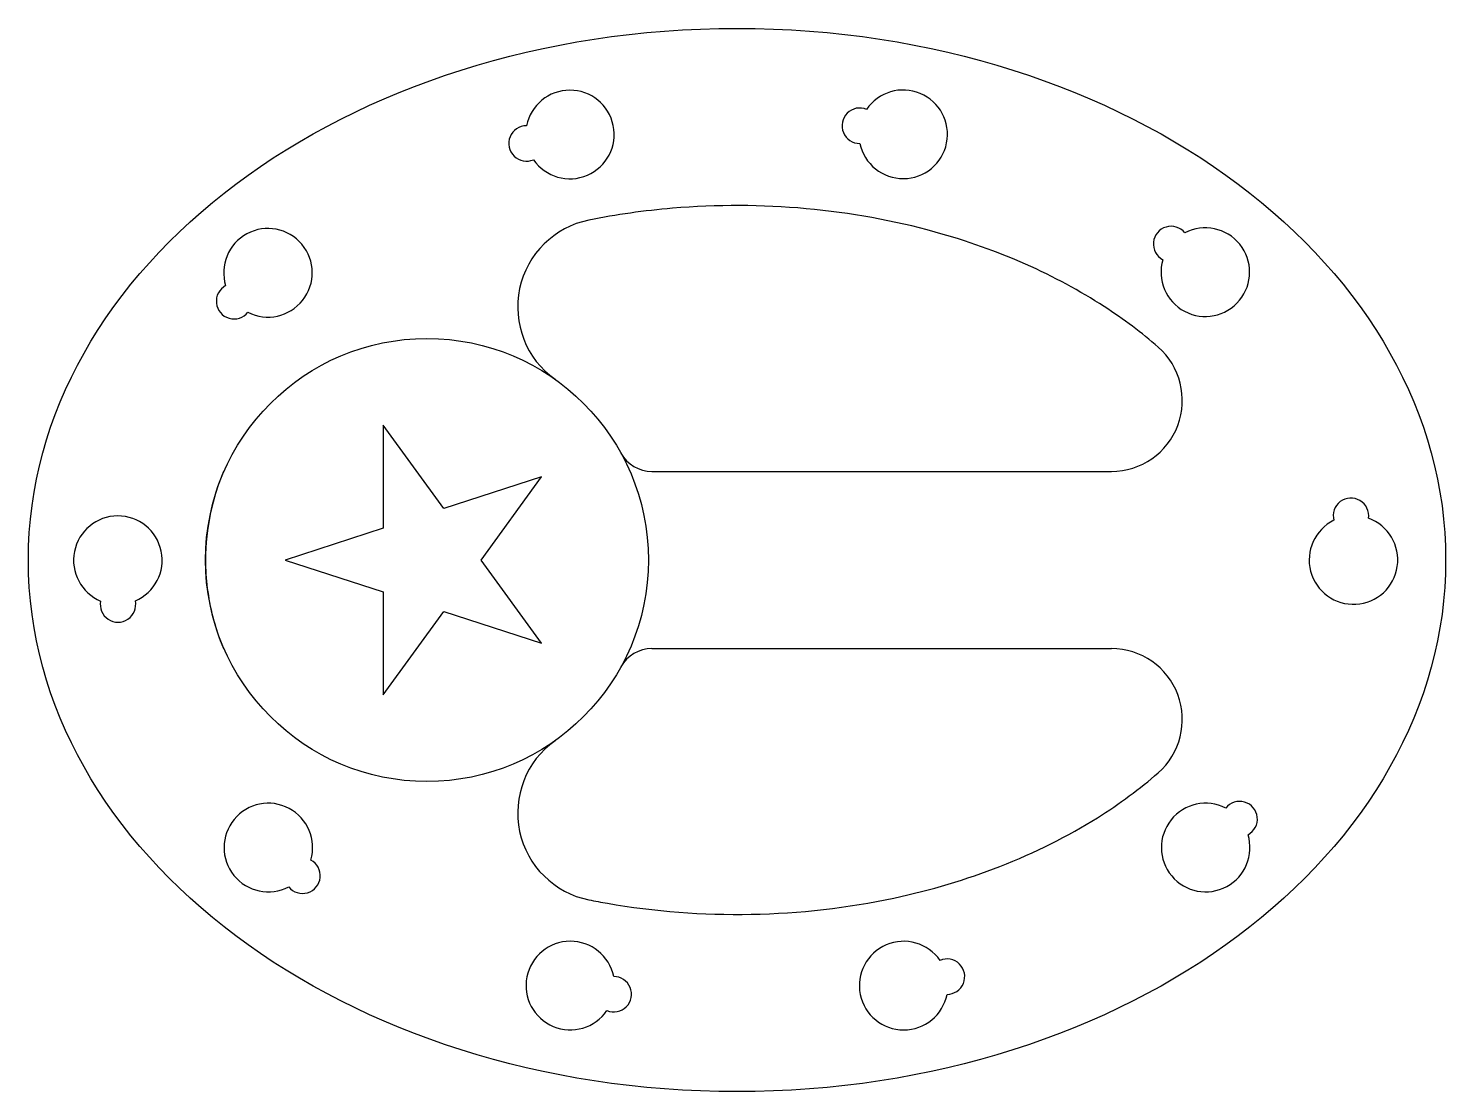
# Model space of a CAD drawing. Header units: millimetres. Extents: x 202.3 to 282.3, y 126.2 to 186.2.
import ezdxf

# ---------------------------------------------------------------- set-up
doc = ezdxf.new("R2010")
doc.units = ezdxf.units.MM
doc.layers.add('Model-Front', color=7, linetype='Continuous')

msp = doc.modelspace()

# ---------------------------------------------------------------- linework, layer by layer
at = {"layer": 'Model-Front'}
for p, q in [((222.352, 163.821), (222.352, 158.008)), ((225.768, 159.118), (222.352, 163.821)), ((213.333, 161.212), (213.367, 161.212)), ((231.296, 160.914), (225.768, 159.118)), ((227.879, 156.212), (231.296, 160.914)), ((237.522, 161.212), (263.46, 161.212)), ((222.352, 158.008), (216.824, 156.212)), ((216.824, 156.212), (222.352, 154.416)), ((231.296, 151.51), (227.879, 156.212)), ((222.352, 154.416), (222.352, 148.604)), ((222.352, 148.604), (225.768, 153.306)), ((225.768, 153.306), (231.296, 151.51)), ((213.333, 151.212), (213.367, 151.212)), ((237.522, 151.212), (263.46, 151.212))]:
    msp.add_line(p, q, dxfattribs=at)
msp.add_circle((224.824, 156.212), 12.5, dxfattribs=at)
for centre, radius, start, end in [((232.892, 180.223), 2.5, 214.7266, 168.57876), ((251.705, 180.233), 2.5, 191.88498, 145.73714), ((249.252, 180.718), 1, 67.2741, 270.34802), ((230.444, 179.718), 1, 90.11572, 293.18964), ((234.946, 170.487), 5, 101.32144, 234.66029), ((215.85, 172.421), 2.5, 243.02605, 196.87821), ((266.827, 174.043), 1, 39.00963, 242.08355), ((268.758, 172.454), 2.5, 163.62051, 117.47267), ((213.934, 170.816), 1, 118.41517, 321.48909), ((263.46, 165.212), 4, 269.99999, 48.86831), ((237.522, 163.212), 2, 208.86572, 269.99999), ((276.979, 158.708), 1, 351.70428, 194.7782), ((207.375, 156.2), 2.5, 293.31008, 247.16224), ((277.12, 156.212), 2.5, 116.31516, 70.16732), ((207.385, 153.7), 1, 168.6992, 11.77312), ((237.522, 149.212), 2, 89.99999, 151.13426), ((263.46, 147.212), 4, 311.11923, 89.99999), ((234.946, 141.937), 5, 125.33907, 258.65854), ((215.869, 139.987), 2.5, 343.58357, 297.43573), ((268.777, 139.986), 2.5, 62.96816, 16.82033), ((270.695, 141.59), 1, 298.35729, 141.4312), ((217.799, 138.398), 1, 218.97269, 62.04661), ((232.917, 132.197), 2.5, 11.8433, 325.69546), ((251.729, 132.196), 2.5, 34.69848, 348.55064), ((254.178, 132.7), 1, 270.0876, 113.16152), ((235.369, 131.71), 1, 247.23242, 90.30634)]:
    msp.add_arc(centre, radius, start, end, dxfattribs=at)
msp.add_ellipse((242.324, 156.212), major_axis=(-40, 0), ratio=0.75, dxfattribs=at)
for points, knots in [([(266.092, 168.225), (265.176, 169.025), (264.158, 169.794), (261.693, 171.391), (260.207, 172.196), (257.006, 173.612), (255.292, 174.225), (251.184, 175.361), (248.729, 175.808), (243.736, 176.262), (241.189, 176.27), (237.09, 175.924), (235.507, 175.699), (233.965, 175.39)], [3.851112, 3.851112, 3.851112, 3.851112, 3.999553, 3.999553, 4.179254, 4.179254, 4.358955, 4.358955, 4.591745, 4.591745, 4.824536, 4.824536, 4.973439, 4.973439, 4.973439, 4.973439]), ([(213.333, 161.212), (213.014, 160.432), (212.776, 159.658), (212.418, 157.991), (212.324, 157.102), (212.324, 156.212)], [5.9862785, 5.9862785, 5.9862785, 5.9862785, 6.1231032, 6.1231032, 6.2831853, 6.2831853, 6.2831853, 6.2831853]), ([(212.324, 156.212), (212.324, 155.145), (212.458, 154.08), (212.891, 152.408), (213.089, 151.811), (213.333, 151.212)], [0, 0, 0, 0, 0.1918622, 0.1918622, 0.2968934, 0.2968934, 0.2968934, 0.2968934]), ([(233.963, 137.034), (234.308, 136.965), (234.656, 136.9), (237.648, 136.379), (240.395, 136.169), (245.86, 136.27), (248.585, 136.583), (253.269, 137.582), (255.28, 138.184), (259.157, 139.698), (261.011, 140.63), (263.926, 142.457), (265.072, 143.31), (266.091, 144.199)], [1.309671, 1.309671, 1.309671, 1.309671, 1.343036, 1.343036, 1.595523, 1.595523, 1.848011, 1.848011, 2.050717, 2.050717, 2.266986, 2.266986, 2.431978, 2.431978, 2.431978, 2.431978])]:
    msp.add_open_spline(points, degree=3, knots=knots, dxfattribs=at)

doc.saveas('drawing.dxf')
